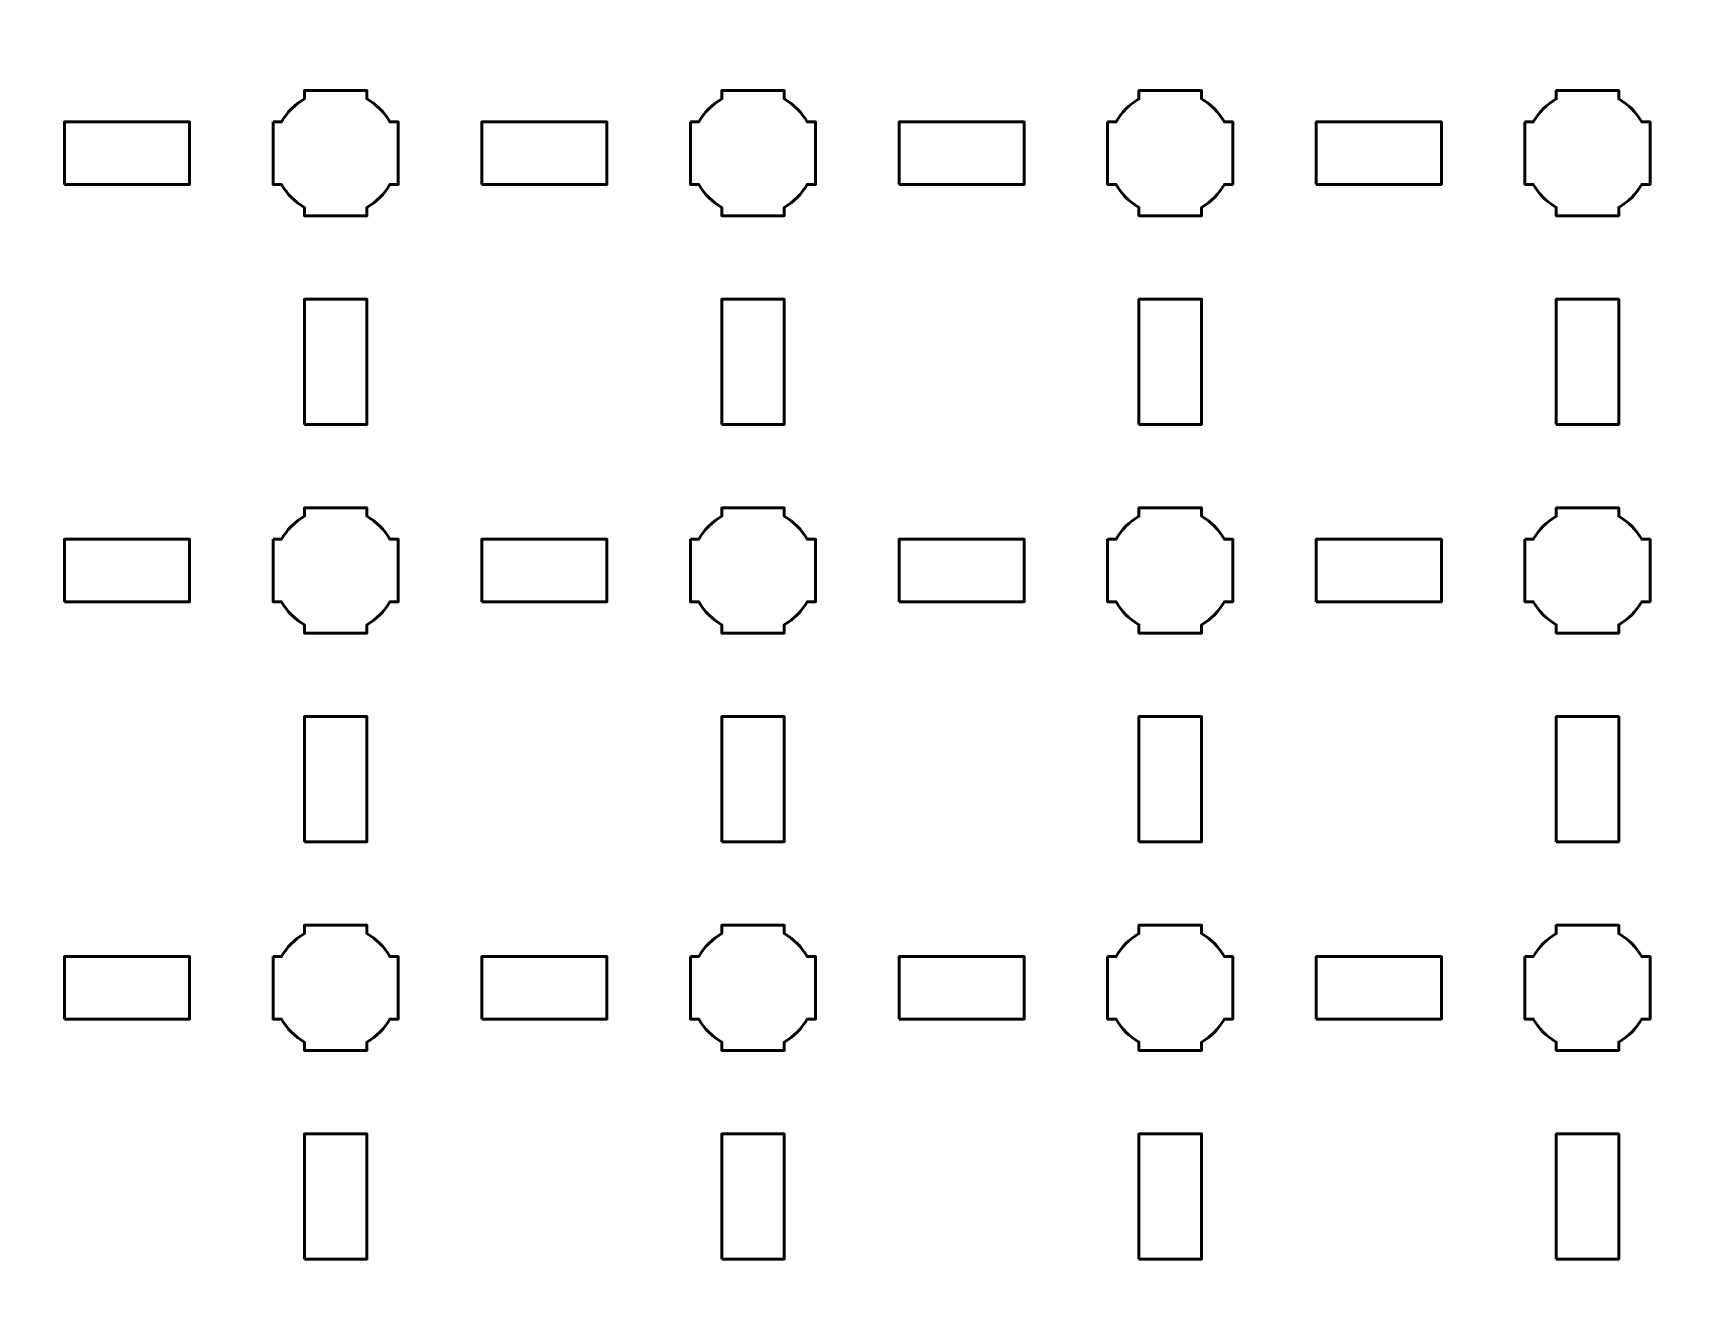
# Model space of a CAD drawing. Header units: centimetres. Extents: x -40.1 to 19.1, y -39.5 to 9.8.
# Drawn here: x -18.95 to -11, y -2.35 to 3.73 of the extents above; entities that cross this region are included whole.
import ezdxf

# ---------------------------------------------------------------- set-up
doc = ezdxf.new("R2010")
doc.units = ezdxf.units.CM
doc.header["$MEASUREMENT"] = 0
doc.layers.add('Layer 1', color=7, linetype='Continuous')

msp = doc.modelspace()

# ---------------------------------------------------------------- linework, layer by layer
at = {"layer": 'Layer 1', "lineweight": 53}
for points in [[(-18.8, 3), (-18.2, 3), (-18.2, 3.3), (-18.8, 3.3), (-18.8, 3)], [(-16.8, 3), (-16.2, 3), (-16.2, 3.3), (-16.8, 3.3), (-16.8, 3)], [(-14.8, 3), (-14.2, 3), (-14.2, 3.3), (-14.8, 3.3), (-14.8, 3)], [(-12.8, 3), (-12.2, 3), (-12.2, 3.3), (-12.8, 3.3), (-12.8, 3)], [(-17.65, 1.85), (-17.35, 1.85), (-17.35, 2.45), (-17.65, 2.45), (-17.65, 1.85)], [(-15.65, 1.85), (-15.35, 1.85), (-15.35, 2.45), (-15.65, 2.45), (-15.65, 1.85)], [(-13.65, 1.85), (-13.35, 1.85), (-13.35, 2.45), (-13.65, 2.45), (-13.65, 1.85)], [(-11.65, 1.85), (-11.35, 1.85), (-11.35, 2.45), (-11.65, 2.45), (-11.65, 1.85)], [(-18.8, 1), (-18.2, 1), (-18.2, 1.3), (-18.8, 1.3), (-18.8, 1)], [(-16.8, 1), (-16.2, 1), (-16.2, 1.3), (-16.8, 1.3), (-16.8, 1)], [(-14.8, 1), (-14.2, 1), (-14.2, 1.3), (-14.8, 1.3), (-14.8, 1)], [(-12.8, 1), (-12.2, 1), (-12.2, 1.3), (-12.8, 1.3), (-12.8, 1)], [(-17.65, -0.15), (-17.35, -0.15), (-17.35, 0.45), (-17.65, 0.45), (-17.65, -0.15)], [(-15.65, -0.15), (-15.35, -0.15), (-15.35, 0.45), (-15.65, 0.45), (-15.65, -0.15)], [(-13.65, -0.15), (-13.35, -0.15), (-13.35, 0.45), (-13.65, 0.45), (-13.65, -0.15)], [(-11.65, -0.15), (-11.35, -0.15), (-11.35, 0.45), (-11.65, 0.45), (-11.65, -0.15)], [(-18.8, -1), (-18.2, -1), (-18.2, -0.7), (-18.8, -0.7), (-18.8, -1)], [(-16.8, -1), (-16.2, -1), (-16.2, -0.7), (-16.8, -0.7), (-16.8, -1)], [(-14.8, -1), (-14.2, -1), (-14.2, -0.7), (-14.8, -0.7), (-14.8, -1)], [(-14.8, -1), (-14.2, -1), (-14.2, -0.7), (-14.8, -0.7), (-14.8, -1)], [(-12.8, -1), (-12.2, -1), (-12.2, -0.7), (-12.8, -0.7), (-12.8, -1)], [(-17.65, -2.15), (-17.35, -2.15), (-17.35, -1.55), (-17.65, -1.55), (-17.65, -2.15)], [(-15.65, -2.15), (-15.35, -2.15), (-15.35, -1.55), (-15.65, -1.55), (-15.65, -2.15)], [(-13.65, -2.15), (-13.35, -2.15), (-13.35, -1.55), (-13.65, -1.55), (-13.65, -2.15)], [(-11.65, -2.15), (-11.35, -2.15), (-11.35, -1.55), (-11.65, -1.55), (-11.65, -2.15)]]:
    msp.add_lwpolyline(points, close=True, dxfattribs=at)
for points, knots in [([(-40.15, -39), (-40.15, -39), (-40.15, 9.3), (-40.15, 9.3), (-40.15, 9.3), (-40.15, 9.57609), (-39.92609, 9.8), (-39.65, 9.8), (-39.65, 9.8), (-39.65, 9.8), (18.65, 9.8), (18.65, 9.8), (18.65, 9.8), (18.92609, 9.8), (19.15, 9.57609), (19.15, 9.3), (19.15, 9.3), (19.15, 9.3), (19.15, -39), (19.15, -39), (19.15, -39), (19.15, -39.27609), (18.92609, -39.5), (18.65, -39.5), (18.65, -39.5), (18.65, -39.5), (-39.65, -39.5), (-39.65, -39.5), (-39.65, -39.5), (-39.92609, -39.5), (-40.15, -39.27609), (-40.15, -39)], [0, 0, 0, 0, 0.125, 0.125, 0.125, 0.125, 0.25, 0.25, 0.25, 0.25, 0.375, 0.375, 0.375, 0.375, 0.5, 0.5, 0.5, 0.5, 0.625, 0.625, 0.625, 0.625, 0.75, 0.75, 0.75, 0.75, 0.875, 0.875, 0.875, 0.875, 1, 1, 1, 1]), ([(-17.8, 3.3), (-17.8, 3.3), (-17.75985, 3.3), (-17.75985, 3.3), (-17.75985, 3.3), (-17.7335, 3.34553), (-17.69553, 3.3835), (-17.65, 3.40985), (-17.65, 3.40985), (-17.65, 3.40985), (-17.65, 3.45), (-17.65, 3.45), (-17.65, 3.45), (-17.65, 3.45), (-17.5, 3.45), (-17.5, 3.45), (-17.5, 3.45), (-17.5, 3.45), (-17.35, 3.45), (-17.35, 3.45), (-17.35, 3.45), (-17.35, 3.45), (-17.35, 3.40985), (-17.35, 3.40985), (-17.35, 3.40985), (-17.30447, 3.3835), (-17.2665, 3.34553), (-17.24015, 3.3), (-17.24015, 3.3), (-17.24015, 3.3), (-17.2, 3.3), (-17.2, 3.3), (-17.2, 3.3), (-17.2, 3.3), (-17.2, 3.15), (-17.2, 3.15), (-17.2, 3.15), (-17.2, 3.15), (-17.2, 3), (-17.2, 3), (-17.2, 3), (-17.2, 3), (-17.24015, 3), (-17.24015, 3), (-17.24015, 3), (-17.2665, 2.95447), (-17.30447, 2.9165), (-17.35, 2.89015), (-17.35, 2.89015), (-17.35, 2.89015), (-17.35, 2.85), (-17.35, 2.85), (-17.35, 2.85), (-17.35, 2.85), (-17.5, 2.85), (-17.5, 2.85), (-17.5, 2.85), (-17.5, 2.85), (-17.65, 2.85), (-17.65, 2.85), (-17.65, 2.85), (-17.65, 2.85), (-17.65, 2.89015), (-17.65, 2.89015), (-17.65, 2.89015), (-17.69553, 2.9165), (-17.7335, 2.95447), (-17.75985, 3), (-17.75985, 3), (-17.75985, 3), (-17.8, 3), (-17.8, 3), (-17.8, 3), (-17.8, 3), (-17.8, 3.15), (-17.8, 3.15), (-17.8, 3.15), (-17.8, 3.15), (-17.8, 3.3), (-17.8, 3.3)], [0, 0, 0, 0, 0.05, 0.05, 0.05, 0.05, 0.1, 0.1, 0.1, 0.1, 0.15, 0.15, 0.15, 0.15, 0.2, 0.2, 0.2, 0.2, 0.25, 0.25, 0.25, 0.25, 0.3, 0.3, 0.3, 0.3, 0.35, 0.35, 0.35, 0.35, 0.4, 0.4, 0.4, 0.4, 0.45, 0.45, 0.45, 0.45, 0.5, 0.5, 0.5, 0.5, 0.55, 0.55, 0.55, 0.55, 0.6, 0.6, 0.6, 0.6, 0.65, 0.65, 0.65, 0.65, 0.7, 0.7, 0.7, 0.7, 0.75, 0.75, 0.75, 0.75, 0.8, 0.8, 0.8, 0.8, 0.85, 0.85, 0.85, 0.85, 0.9, 0.9, 0.9, 0.9, 0.95, 0.95, 0.95, 0.95, 1, 1, 1, 1]), ([(-15.8, 3.3), (-15.8, 3.3), (-15.75985, 3.3), (-15.75985, 3.3), (-15.75985, 3.3), (-15.7335, 3.34553), (-15.69553, 3.3835), (-15.65, 3.40985), (-15.65, 3.40985), (-15.65, 3.40985), (-15.65, 3.45), (-15.65, 3.45), (-15.65, 3.45), (-15.65, 3.45), (-15.5, 3.45), (-15.5, 3.45), (-15.5, 3.45), (-15.5, 3.45), (-15.35, 3.45), (-15.35, 3.45), (-15.35, 3.45), (-15.35, 3.45), (-15.35, 3.40985), (-15.35, 3.40985), (-15.35, 3.40985), (-15.30447, 3.3835), (-15.2665, 3.34553), (-15.24015, 3.3), (-15.24015, 3.3), (-15.24015, 3.3), (-15.2, 3.3), (-15.2, 3.3), (-15.2, 3.3), (-15.2, 3.3), (-15.2, 3.15), (-15.2, 3.15), (-15.2, 3.15), (-15.2, 3.15), (-15.2, 3), (-15.2, 3), (-15.2, 3), (-15.2, 3), (-15.24015, 3), (-15.24015, 3), (-15.24015, 3), (-15.2665, 2.95447), (-15.30447, 2.9165), (-15.35, 2.89015), (-15.35, 2.89015), (-15.35, 2.89015), (-15.35, 2.85), (-15.35, 2.85), (-15.35, 2.85), (-15.35, 2.85), (-15.5, 2.85), (-15.5, 2.85), (-15.5, 2.85), (-15.5, 2.85), (-15.65, 2.85), (-15.65, 2.85), (-15.65, 2.85), (-15.65, 2.85), (-15.65, 2.89015), (-15.65, 2.89015), (-15.65, 2.89015), (-15.69553, 2.9165), (-15.7335, 2.95447), (-15.75985, 3), (-15.75985, 3), (-15.75985, 3), (-15.8, 3), (-15.8, 3), (-15.8, 3), (-15.8, 3), (-15.8, 3.15), (-15.8, 3.15), (-15.8, 3.15), (-15.8, 3.15), (-15.8, 3.3), (-15.8, 3.3)], [0, 0, 0, 0, 0.05, 0.05, 0.05, 0.05, 0.1, 0.1, 0.1, 0.1, 0.15, 0.15, 0.15, 0.15, 0.2, 0.2, 0.2, 0.2, 0.25, 0.25, 0.25, 0.25, 0.3, 0.3, 0.3, 0.3, 0.35, 0.35, 0.35, 0.35, 0.4, 0.4, 0.4, 0.4, 0.45, 0.45, 0.45, 0.45, 0.5, 0.5, 0.5, 0.5, 0.55, 0.55, 0.55, 0.55, 0.6, 0.6, 0.6, 0.6, 0.65, 0.65, 0.65, 0.65, 0.7, 0.7, 0.7, 0.7, 0.75, 0.75, 0.75, 0.75, 0.8, 0.8, 0.8, 0.8, 0.85, 0.85, 0.85, 0.85, 0.9, 0.9, 0.9, 0.9, 0.95, 0.95, 0.95, 0.95, 1, 1, 1, 1]), ([(-13.8, 3.3), (-13.8, 3.3), (-13.75985, 3.3), (-13.75985, 3.3), (-13.75985, 3.3), (-13.7335, 3.34553), (-13.69553, 3.3835), (-13.65, 3.40985), (-13.65, 3.40985), (-13.65, 3.40985), (-13.65, 3.45), (-13.65, 3.45), (-13.65, 3.45), (-13.65, 3.45), (-13.5, 3.45), (-13.5, 3.45), (-13.5, 3.45), (-13.5, 3.45), (-13.35, 3.45), (-13.35, 3.45), (-13.35, 3.45), (-13.35, 3.45), (-13.35, 3.40985), (-13.35, 3.40985), (-13.35, 3.40985), (-13.30447, 3.3835), (-13.2665, 3.34553), (-13.24015, 3.3), (-13.24015, 3.3), (-13.24015, 3.3), (-13.2, 3.3), (-13.2, 3.3), (-13.2, 3.3), (-13.2, 3.3), (-13.2, 3.15), (-13.2, 3.15), (-13.2, 3.15), (-13.2, 3.15), (-13.2, 3), (-13.2, 3), (-13.2, 3), (-13.2, 3), (-13.24015, 3), (-13.24015, 3), (-13.24015, 3), (-13.2665, 2.95447), (-13.30447, 2.9165), (-13.35, 2.89015), (-13.35, 2.89015), (-13.35, 2.89015), (-13.35, 2.85), (-13.35, 2.85), (-13.35, 2.85), (-13.35, 2.85), (-13.5, 2.85), (-13.5, 2.85), (-13.5, 2.85), (-13.5, 2.85), (-13.65, 2.85), (-13.65, 2.85), (-13.65, 2.85), (-13.65, 2.85), (-13.65, 2.89015), (-13.65, 2.89015), (-13.65, 2.89015), (-13.69553, 2.9165), (-13.7335, 2.95447), (-13.75985, 3), (-13.75985, 3), (-13.75985, 3), (-13.8, 3), (-13.8, 3), (-13.8, 3), (-13.8, 3), (-13.8, 3.15), (-13.8, 3.15), (-13.8, 3.15), (-13.8, 3.15), (-13.8, 3.3), (-13.8, 3.3)], [0, 0, 0, 0, 0.05, 0.05, 0.05, 0.05, 0.1, 0.1, 0.1, 0.1, 0.15, 0.15, 0.15, 0.15, 0.2, 0.2, 0.2, 0.2, 0.25, 0.25, 0.25, 0.25, 0.3, 0.3, 0.3, 0.3, 0.35, 0.35, 0.35, 0.35, 0.4, 0.4, 0.4, 0.4, 0.45, 0.45, 0.45, 0.45, 0.5, 0.5, 0.5, 0.5, 0.55, 0.55, 0.55, 0.55, 0.6, 0.6, 0.6, 0.6, 0.65, 0.65, 0.65, 0.65, 0.7, 0.7, 0.7, 0.7, 0.75, 0.75, 0.75, 0.75, 0.8, 0.8, 0.8, 0.8, 0.85, 0.85, 0.85, 0.85, 0.9, 0.9, 0.9, 0.9, 0.95, 0.95, 0.95, 0.95, 1, 1, 1, 1]), ([(-11.8, 3.3), (-11.8, 3.3), (-11.75985, 3.3), (-11.75985, 3.3), (-11.75985, 3.3), (-11.7335, 3.34553), (-11.69553, 3.3835), (-11.65, 3.40985), (-11.65, 3.40985), (-11.65, 3.40985), (-11.65, 3.45), (-11.65, 3.45), (-11.65, 3.45), (-11.65, 3.45), (-11.5, 3.45), (-11.5, 3.45), (-11.5, 3.45), (-11.5, 3.45), (-11.35, 3.45), (-11.35, 3.45), (-11.35, 3.45), (-11.35, 3.45), (-11.35, 3.40985), (-11.35, 3.40985), (-11.35, 3.40985), (-11.30447, 3.3835), (-11.2665, 3.34553), (-11.24015, 3.3), (-11.24015, 3.3), (-11.24015, 3.3), (-11.2, 3.3), (-11.2, 3.3), (-11.2, 3.3), (-11.2, 3.3), (-11.2, 3.15), (-11.2, 3.15), (-11.2, 3.15), (-11.2, 3.15), (-11.2, 3), (-11.2, 3), (-11.2, 3), (-11.2, 3), (-11.24015, 3), (-11.24015, 3), (-11.24015, 3), (-11.2665, 2.95447), (-11.30447, 2.9165), (-11.35, 2.89015), (-11.35, 2.89015), (-11.35, 2.89015), (-11.35, 2.85), (-11.35, 2.85), (-11.35, 2.85), (-11.35, 2.85), (-11.5, 2.85), (-11.5, 2.85), (-11.5, 2.85), (-11.5, 2.85), (-11.65, 2.85), (-11.65, 2.85), (-11.65, 2.85), (-11.65, 2.85), (-11.65, 2.89015), (-11.65, 2.89015), (-11.65, 2.89015), (-11.69553, 2.9165), (-11.7335, 2.95447), (-11.75985, 3), (-11.75985, 3), (-11.75985, 3), (-11.8, 3), (-11.8, 3), (-11.8, 3), (-11.8, 3), (-11.8, 3.15), (-11.8, 3.15), (-11.8, 3.15), (-11.8, 3.15), (-11.8, 3.3), (-11.8, 3.3)], [0, 0, 0, 0, 0.05, 0.05, 0.05, 0.05, 0.1, 0.1, 0.1, 0.1, 0.15, 0.15, 0.15, 0.15, 0.2, 0.2, 0.2, 0.2, 0.25, 0.25, 0.25, 0.25, 0.3, 0.3, 0.3, 0.3, 0.35, 0.35, 0.35, 0.35, 0.4, 0.4, 0.4, 0.4, 0.45, 0.45, 0.45, 0.45, 0.5, 0.5, 0.5, 0.5, 0.55, 0.55, 0.55, 0.55, 0.6, 0.6, 0.6, 0.6, 0.65, 0.65, 0.65, 0.65, 0.7, 0.7, 0.7, 0.7, 0.75, 0.75, 0.75, 0.75, 0.8, 0.8, 0.8, 0.8, 0.85, 0.85, 0.85, 0.85, 0.9, 0.9, 0.9, 0.9, 0.95, 0.95, 0.95, 0.95, 1, 1, 1, 1]), ([(-17.8, 1.3), (-17.8, 1.3), (-17.75985, 1.3), (-17.75985, 1.3), (-17.75985, 1.3), (-17.7335, 1.34553), (-17.69553, 1.3835), (-17.65, 1.40985), (-17.65, 1.40985), (-17.65, 1.40985), (-17.65, 1.45), (-17.65, 1.45), (-17.65, 1.45), (-17.65, 1.45), (-17.5, 1.45), (-17.5, 1.45), (-17.5, 1.45), (-17.5, 1.45), (-17.35, 1.45), (-17.35, 1.45), (-17.35, 1.45), (-17.35, 1.45), (-17.35, 1.40985), (-17.35, 1.40985), (-17.35, 1.40985), (-17.30447, 1.3835), (-17.2665, 1.34553), (-17.24015, 1.3), (-17.24015, 1.3), (-17.24015, 1.3), (-17.2, 1.3), (-17.2, 1.3), (-17.2, 1.3), (-17.2, 1.3), (-17.2, 1.15), (-17.2, 1.15), (-17.2, 1.15), (-17.2, 1.15), (-17.2, 1), (-17.2, 1), (-17.2, 1), (-17.2, 1), (-17.24015, 1), (-17.24015, 1), (-17.24015, 1), (-17.2665, 0.95447), (-17.30447, 0.9165), (-17.35, 0.89015), (-17.35, 0.89015), (-17.35, 0.89015), (-17.35, 0.85), (-17.35, 0.85), (-17.35, 0.85), (-17.35, 0.85), (-17.5, 0.85), (-17.5, 0.85), (-17.5, 0.85), (-17.5, 0.85), (-17.65, 0.85), (-17.65, 0.85), (-17.65, 0.85), (-17.65, 0.85), (-17.65, 0.89015), (-17.65, 0.89015), (-17.65, 0.89015), (-17.69553, 0.9165), (-17.7335, 0.95447), (-17.75985, 1), (-17.75985, 1), (-17.75985, 1), (-17.8, 1), (-17.8, 1), (-17.8, 1), (-17.8, 1), (-17.8, 1.15), (-17.8, 1.15), (-17.8, 1.15), (-17.8, 1.15), (-17.8, 1.3), (-17.8, 1.3)], [0, 0, 0, 0, 0.05, 0.05, 0.05, 0.05, 0.1, 0.1, 0.1, 0.1, 0.15, 0.15, 0.15, 0.15, 0.2, 0.2, 0.2, 0.2, 0.25, 0.25, 0.25, 0.25, 0.3, 0.3, 0.3, 0.3, 0.35, 0.35, 0.35, 0.35, 0.4, 0.4, 0.4, 0.4, 0.45, 0.45, 0.45, 0.45, 0.5, 0.5, 0.5, 0.5, 0.55, 0.55, 0.55, 0.55, 0.6, 0.6, 0.6, 0.6, 0.65, 0.65, 0.65, 0.65, 0.7, 0.7, 0.7, 0.7, 0.75, 0.75, 0.75, 0.75, 0.8, 0.8, 0.8, 0.8, 0.85, 0.85, 0.85, 0.85, 0.9, 0.9, 0.9, 0.9, 0.95, 0.95, 0.95, 0.95, 1, 1, 1, 1]), ([(-15.8, 1.3), (-15.8, 1.3), (-15.75985, 1.3), (-15.75985, 1.3), (-15.75985, 1.3), (-15.7335, 1.34553), (-15.69553, 1.3835), (-15.65, 1.40985), (-15.65, 1.40985), (-15.65, 1.40985), (-15.65, 1.45), (-15.65, 1.45), (-15.65, 1.45), (-15.65, 1.45), (-15.5, 1.45), (-15.5, 1.45), (-15.5, 1.45), (-15.5, 1.45), (-15.35, 1.45), (-15.35, 1.45), (-15.35, 1.45), (-15.35, 1.45), (-15.35, 1.40985), (-15.35, 1.40985), (-15.35, 1.40985), (-15.30447, 1.3835), (-15.2665, 1.34553), (-15.24015, 1.3), (-15.24015, 1.3), (-15.24015, 1.3), (-15.2, 1.3), (-15.2, 1.3), (-15.2, 1.3), (-15.2, 1.3), (-15.2, 1.15), (-15.2, 1.15), (-15.2, 1.15), (-15.2, 1.15), (-15.2, 1), (-15.2, 1), (-15.2, 1), (-15.2, 1), (-15.24015, 1), (-15.24015, 1), (-15.24015, 1), (-15.2665, 0.95447), (-15.30447, 0.9165), (-15.35, 0.89015), (-15.35, 0.89015), (-15.35, 0.89015), (-15.35, 0.85), (-15.35, 0.85), (-15.35, 0.85), (-15.35, 0.85), (-15.5, 0.85), (-15.5, 0.85), (-15.5, 0.85), (-15.5, 0.85), (-15.65, 0.85), (-15.65, 0.85), (-15.65, 0.85), (-15.65, 0.85), (-15.65, 0.89015), (-15.65, 0.89015), (-15.65, 0.89015), (-15.69553, 0.9165), (-15.7335, 0.95447), (-15.75985, 1), (-15.75985, 1), (-15.75985, 1), (-15.8, 1), (-15.8, 1), (-15.8, 1), (-15.8, 1), (-15.8, 1.15), (-15.8, 1.15), (-15.8, 1.15), (-15.8, 1.15), (-15.8, 1.3), (-15.8, 1.3)], [0, 0, 0, 0, 0.05, 0.05, 0.05, 0.05, 0.1, 0.1, 0.1, 0.1, 0.15, 0.15, 0.15, 0.15, 0.2, 0.2, 0.2, 0.2, 0.25, 0.25, 0.25, 0.25, 0.3, 0.3, 0.3, 0.3, 0.35, 0.35, 0.35, 0.35, 0.4, 0.4, 0.4, 0.4, 0.45, 0.45, 0.45, 0.45, 0.5, 0.5, 0.5, 0.5, 0.55, 0.55, 0.55, 0.55, 0.6, 0.6, 0.6, 0.6, 0.65, 0.65, 0.65, 0.65, 0.7, 0.7, 0.7, 0.7, 0.75, 0.75, 0.75, 0.75, 0.8, 0.8, 0.8, 0.8, 0.85, 0.85, 0.85, 0.85, 0.9, 0.9, 0.9, 0.9, 0.95, 0.95, 0.95, 0.95, 1, 1, 1, 1]), ([(-13.8, 1.3), (-13.8, 1.3), (-13.75985, 1.3), (-13.75985, 1.3), (-13.75985, 1.3), (-13.7335, 1.34553), (-13.69553, 1.3835), (-13.65, 1.40985), (-13.65, 1.40985), (-13.65, 1.40985), (-13.65, 1.45), (-13.65, 1.45), (-13.65, 1.45), (-13.65, 1.45), (-13.5, 1.45), (-13.5, 1.45), (-13.5, 1.45), (-13.5, 1.45), (-13.35, 1.45), (-13.35, 1.45), (-13.35, 1.45), (-13.35, 1.45), (-13.35, 1.40985), (-13.35, 1.40985), (-13.35, 1.40985), (-13.30447, 1.3835), (-13.2665, 1.34553), (-13.24015, 1.3), (-13.24015, 1.3), (-13.24015, 1.3), (-13.2, 1.3), (-13.2, 1.3), (-13.2, 1.3), (-13.2, 1.3), (-13.2, 1.15), (-13.2, 1.15), (-13.2, 1.15), (-13.2, 1.15), (-13.2, 1), (-13.2, 1), (-13.2, 1), (-13.2, 1), (-13.24015, 1), (-13.24015, 1), (-13.24015, 1), (-13.2665, 0.95447), (-13.30447, 0.9165), (-13.35, 0.89015), (-13.35, 0.89015), (-13.35, 0.89015), (-13.35, 0.85), (-13.35, 0.85), (-13.35, 0.85), (-13.35, 0.85), (-13.5, 0.85), (-13.5, 0.85), (-13.5, 0.85), (-13.5, 0.85), (-13.65, 0.85), (-13.65, 0.85), (-13.65, 0.85), (-13.65, 0.85), (-13.65, 0.89015), (-13.65, 0.89015), (-13.65, 0.89015), (-13.69553, 0.9165), (-13.7335, 0.95447), (-13.75985, 1), (-13.75985, 1), (-13.75985, 1), (-13.8, 1), (-13.8, 1), (-13.8, 1), (-13.8, 1), (-13.8, 1.15), (-13.8, 1.15), (-13.8, 1.15), (-13.8, 1.15), (-13.8, 1.3), (-13.8, 1.3)], [0, 0, 0, 0, 0.05, 0.05, 0.05, 0.05, 0.1, 0.1, 0.1, 0.1, 0.15, 0.15, 0.15, 0.15, 0.2, 0.2, 0.2, 0.2, 0.25, 0.25, 0.25, 0.25, 0.3, 0.3, 0.3, 0.3, 0.35, 0.35, 0.35, 0.35, 0.4, 0.4, 0.4, 0.4, 0.45, 0.45, 0.45, 0.45, 0.5, 0.5, 0.5, 0.5, 0.55, 0.55, 0.55, 0.55, 0.6, 0.6, 0.6, 0.6, 0.65, 0.65, 0.65, 0.65, 0.7, 0.7, 0.7, 0.7, 0.75, 0.75, 0.75, 0.75, 0.8, 0.8, 0.8, 0.8, 0.85, 0.85, 0.85, 0.85, 0.9, 0.9, 0.9, 0.9, 0.95, 0.95, 0.95, 0.95, 1, 1, 1, 1]), ([(-11.8, 1.3), (-11.8, 1.3), (-11.75985, 1.3), (-11.75985, 1.3), (-11.75985, 1.3), (-11.7335, 1.34553), (-11.69553, 1.3835), (-11.65, 1.40985), (-11.65, 1.40985), (-11.65, 1.40985), (-11.65, 1.45), (-11.65, 1.45), (-11.65, 1.45), (-11.65, 1.45), (-11.5, 1.45), (-11.5, 1.45), (-11.5, 1.45), (-11.5, 1.45), (-11.35, 1.45), (-11.35, 1.45), (-11.35, 1.45), (-11.35, 1.45), (-11.35, 1.40985), (-11.35, 1.40985), (-11.35, 1.40985), (-11.30447, 1.3835), (-11.2665, 1.34553), (-11.24015, 1.3), (-11.24015, 1.3), (-11.24015, 1.3), (-11.2, 1.3), (-11.2, 1.3), (-11.2, 1.3), (-11.2, 1.3), (-11.2, 1.15), (-11.2, 1.15), (-11.2, 1.15), (-11.2, 1.15), (-11.2, 1), (-11.2, 1), (-11.2, 1), (-11.2, 1), (-11.24015, 1), (-11.24015, 1), (-11.24015, 1), (-11.2665, 0.95447), (-11.30447, 0.9165), (-11.35, 0.89015), (-11.35, 0.89015), (-11.35, 0.89015), (-11.35, 0.85), (-11.35, 0.85), (-11.35, 0.85), (-11.35, 0.85), (-11.5, 0.85), (-11.5, 0.85), (-11.5, 0.85), (-11.5, 0.85), (-11.65, 0.85), (-11.65, 0.85), (-11.65, 0.85), (-11.65, 0.85), (-11.65, 0.89015), (-11.65, 0.89015), (-11.65, 0.89015), (-11.69553, 0.9165), (-11.7335, 0.95447), (-11.75985, 1), (-11.75985, 1), (-11.75985, 1), (-11.8, 1), (-11.8, 1), (-11.8, 1), (-11.8, 1), (-11.8, 1.15), (-11.8, 1.15), (-11.8, 1.15), (-11.8, 1.15), (-11.8, 1.3), (-11.8, 1.3)], [0, 0, 0, 0, 0.05, 0.05, 0.05, 0.05, 0.1, 0.1, 0.1, 0.1, 0.15, 0.15, 0.15, 0.15, 0.2, 0.2, 0.2, 0.2, 0.25, 0.25, 0.25, 0.25, 0.3, 0.3, 0.3, 0.3, 0.35, 0.35, 0.35, 0.35, 0.4, 0.4, 0.4, 0.4, 0.45, 0.45, 0.45, 0.45, 0.5, 0.5, 0.5, 0.5, 0.55, 0.55, 0.55, 0.55, 0.6, 0.6, 0.6, 0.6, 0.65, 0.65, 0.65, 0.65, 0.7, 0.7, 0.7, 0.7, 0.75, 0.75, 0.75, 0.75, 0.8, 0.8, 0.8, 0.8, 0.85, 0.85, 0.85, 0.85, 0.9, 0.9, 0.9, 0.9, 0.95, 0.95, 0.95, 0.95, 1, 1, 1, 1]), ([(-17.8, -0.7), (-17.8, -0.7), (-17.75985, -0.7), (-17.75985, -0.7), (-17.75985, -0.7), (-17.7335, -0.65447), (-17.69553, -0.6165), (-17.65, -0.59015), (-17.65, -0.59015), (-17.65, -0.59015), (-17.65, -0.55), (-17.65, -0.55), (-17.65, -0.55), (-17.65, -0.55), (-17.5, -0.55), (-17.5, -0.55), (-17.5, -0.55), (-17.5, -0.55), (-17.35, -0.55), (-17.35, -0.55), (-17.35, -0.55), (-17.35, -0.55), (-17.35, -0.59015), (-17.35, -0.59015), (-17.35, -0.59015), (-17.30447, -0.6165), (-17.2665, -0.65447), (-17.24015, -0.7), (-17.24015, -0.7), (-17.24015, -0.7), (-17.2, -0.7), (-17.2, -0.7), (-17.2, -0.7), (-17.2, -0.7), (-17.2, -0.85), (-17.2, -0.85), (-17.2, -0.85), (-17.2, -0.85), (-17.2, -1), (-17.2, -1), (-17.2, -1), (-17.2, -1), (-17.24015, -1), (-17.24015, -1), (-17.24015, -1), (-17.2665, -1.04553), (-17.30447, -1.0835), (-17.35, -1.10985), (-17.35, -1.10985), (-17.35, -1.10985), (-17.35, -1.15), (-17.35, -1.15), (-17.35, -1.15), (-17.35, -1.15), (-17.5, -1.15), (-17.5, -1.15), (-17.5, -1.15), (-17.5, -1.15), (-17.65, -1.15), (-17.65, -1.15), (-17.65, -1.15), (-17.65, -1.15), (-17.65, -1.10985), (-17.65, -1.10985), (-17.65, -1.10985), (-17.69553, -1.0835), (-17.7335, -1.04553), (-17.75985, -1), (-17.75985, -1), (-17.75985, -1), (-17.8, -1), (-17.8, -1), (-17.8, -1), (-17.8, -1), (-17.8, -0.85), (-17.8, -0.85), (-17.8, -0.85), (-17.8, -0.85), (-17.8, -0.7), (-17.8, -0.7)], [0, 0, 0, 0, 0.05, 0.05, 0.05, 0.05, 0.1, 0.1, 0.1, 0.1, 0.15, 0.15, 0.15, 0.15, 0.2, 0.2, 0.2, 0.2, 0.25, 0.25, 0.25, 0.25, 0.3, 0.3, 0.3, 0.3, 0.35, 0.35, 0.35, 0.35, 0.4, 0.4, 0.4, 0.4, 0.45, 0.45, 0.45, 0.45, 0.5, 0.5, 0.5, 0.5, 0.55, 0.55, 0.55, 0.55, 0.6, 0.6, 0.6, 0.6, 0.65, 0.65, 0.65, 0.65, 0.7, 0.7, 0.7, 0.7, 0.75, 0.75, 0.75, 0.75, 0.8, 0.8, 0.8, 0.8, 0.85, 0.85, 0.85, 0.85, 0.9, 0.9, 0.9, 0.9, 0.95, 0.95, 0.95, 0.95, 1, 1, 1, 1]), ([(-15.8, -0.7), (-15.8, -0.7), (-15.75985, -0.7), (-15.75985, -0.7), (-15.75985, -0.7), (-15.7335, -0.65447), (-15.69553, -0.6165), (-15.65, -0.59015), (-15.65, -0.59015), (-15.65, -0.59015), (-15.65, -0.55), (-15.65, -0.55), (-15.65, -0.55), (-15.65, -0.55), (-15.5, -0.55), (-15.5, -0.55), (-15.5, -0.55), (-15.5, -0.55), (-15.35, -0.55), (-15.35, -0.55), (-15.35, -0.55), (-15.35, -0.55), (-15.35, -0.59015), (-15.35, -0.59015), (-15.35, -0.59015), (-15.30447, -0.6165), (-15.2665, -0.65447), (-15.24015, -0.7), (-15.24015, -0.7), (-15.24015, -0.7), (-15.2, -0.7), (-15.2, -0.7), (-15.2, -0.7), (-15.2, -0.7), (-15.2, -0.85), (-15.2, -0.85), (-15.2, -0.85), (-15.2, -0.85), (-15.2, -1), (-15.2, -1), (-15.2, -1), (-15.2, -1), (-15.24015, -1), (-15.24015, -1), (-15.24015, -1), (-15.2665, -1.04553), (-15.30447, -1.0835), (-15.35, -1.10985), (-15.35, -1.10985), (-15.35, -1.10985), (-15.35, -1.15), (-15.35, -1.15), (-15.35, -1.15), (-15.35, -1.15), (-15.5, -1.15), (-15.5, -1.15), (-15.5, -1.15), (-15.5, -1.15), (-15.65, -1.15), (-15.65, -1.15), (-15.65, -1.15), (-15.65, -1.15), (-15.65, -1.10985), (-15.65, -1.10985), (-15.65, -1.10985), (-15.69553, -1.0835), (-15.7335, -1.04553), (-15.75985, -1), (-15.75985, -1), (-15.75985, -1), (-15.8, -1), (-15.8, -1), (-15.8, -1), (-15.8, -1), (-15.8, -0.85), (-15.8, -0.85), (-15.8, -0.85), (-15.8, -0.85), (-15.8, -0.7), (-15.8, -0.7)], [0, 0, 0, 0, 0.05, 0.05, 0.05, 0.05, 0.1, 0.1, 0.1, 0.1, 0.15, 0.15, 0.15, 0.15, 0.2, 0.2, 0.2, 0.2, 0.25, 0.25, 0.25, 0.25, 0.3, 0.3, 0.3, 0.3, 0.35, 0.35, 0.35, 0.35, 0.4, 0.4, 0.4, 0.4, 0.45, 0.45, 0.45, 0.45, 0.5, 0.5, 0.5, 0.5, 0.55, 0.55, 0.55, 0.55, 0.6, 0.6, 0.6, 0.6, 0.65, 0.65, 0.65, 0.65, 0.7, 0.7, 0.7, 0.7, 0.75, 0.75, 0.75, 0.75, 0.8, 0.8, 0.8, 0.8, 0.85, 0.85, 0.85, 0.85, 0.9, 0.9, 0.9, 0.9, 0.95, 0.95, 0.95, 0.95, 1, 1, 1, 1]), ([(-13.8, -0.7), (-13.8, -0.7), (-13.75985, -0.7), (-13.75985, -0.7), (-13.75985, -0.7), (-13.7335, -0.65447), (-13.69553, -0.6165), (-13.65, -0.59015), (-13.65, -0.59015), (-13.65, -0.59015), (-13.65, -0.55), (-13.65, -0.55), (-13.65, -0.55), (-13.65, -0.55), (-13.5, -0.55), (-13.5, -0.55), (-13.5, -0.55), (-13.5, -0.55), (-13.35, -0.55), (-13.35, -0.55), (-13.35, -0.55), (-13.35, -0.55), (-13.35, -0.59015), (-13.35, -0.59015), (-13.35, -0.59015), (-13.30447, -0.6165), (-13.2665, -0.65447), (-13.24015, -0.7), (-13.24015, -0.7), (-13.24015, -0.7), (-13.2, -0.7), (-13.2, -0.7), (-13.2, -0.7), (-13.2, -0.7), (-13.2, -0.85), (-13.2, -0.85), (-13.2, -0.85), (-13.2, -0.85), (-13.2, -1), (-13.2, -1), (-13.2, -1), (-13.2, -1), (-13.24015, -1), (-13.24015, -1), (-13.24015, -1), (-13.2665, -1.04553), (-13.30447, -1.0835), (-13.35, -1.10985), (-13.35, -1.10985), (-13.35, -1.10985), (-13.35, -1.15), (-13.35, -1.15), (-13.35, -1.15), (-13.35, -1.15), (-13.5, -1.15), (-13.5, -1.15), (-13.5, -1.15), (-13.5, -1.15), (-13.65, -1.15), (-13.65, -1.15), (-13.65, -1.15), (-13.65, -1.15), (-13.65, -1.10985), (-13.65, -1.10985), (-13.65, -1.10985), (-13.69553, -1.0835), (-13.7335, -1.04553), (-13.75985, -1), (-13.75985, -1), (-13.75985, -1), (-13.8, -1), (-13.8, -1), (-13.8, -1), (-13.8, -1), (-13.8, -0.85), (-13.8, -0.85), (-13.8, -0.85), (-13.8, -0.85), (-13.8, -0.7), (-13.8, -0.7)], [0, 0, 0, 0, 0.05, 0.05, 0.05, 0.05, 0.1, 0.1, 0.1, 0.1, 0.15, 0.15, 0.15, 0.15, 0.2, 0.2, 0.2, 0.2, 0.25, 0.25, 0.25, 0.25, 0.3, 0.3, 0.3, 0.3, 0.35, 0.35, 0.35, 0.35, 0.4, 0.4, 0.4, 0.4, 0.45, 0.45, 0.45, 0.45, 0.5, 0.5, 0.5, 0.5, 0.55, 0.55, 0.55, 0.55, 0.6, 0.6, 0.6, 0.6, 0.65, 0.65, 0.65, 0.65, 0.7, 0.7, 0.7, 0.7, 0.75, 0.75, 0.75, 0.75, 0.8, 0.8, 0.8, 0.8, 0.85, 0.85, 0.85, 0.85, 0.9, 0.9, 0.9, 0.9, 0.95, 0.95, 0.95, 0.95, 1, 1, 1, 1]), ([(-11.8, -0.7), (-11.8, -0.7), (-11.75985, -0.7), (-11.75985, -0.7), (-11.75985, -0.7), (-11.7335, -0.65447), (-11.69553, -0.6165), (-11.65, -0.59015), (-11.65, -0.59015), (-11.65, -0.59015), (-11.65, -0.55), (-11.65, -0.55), (-11.65, -0.55), (-11.65, -0.55), (-11.5, -0.55), (-11.5, -0.55), (-11.5, -0.55), (-11.5, -0.55), (-11.35, -0.55), (-11.35, -0.55), (-11.35, -0.55), (-11.35, -0.55), (-11.35, -0.59015), (-11.35, -0.59015), (-11.35, -0.59015), (-11.30447, -0.6165), (-11.2665, -0.65447), (-11.24015, -0.7), (-11.24015, -0.7), (-11.24015, -0.7), (-11.2, -0.7), (-11.2, -0.7), (-11.2, -0.7), (-11.2, -0.7), (-11.2, -0.85), (-11.2, -0.85), (-11.2, -0.85), (-11.2, -0.85), (-11.2, -1), (-11.2, -1), (-11.2, -1), (-11.2, -1), (-11.24015, -1), (-11.24015, -1), (-11.24015, -1), (-11.2665, -1.04553), (-11.30447, -1.0835), (-11.35, -1.10985), (-11.35, -1.10985), (-11.35, -1.10985), (-11.35, -1.15), (-11.35, -1.15), (-11.35, -1.15), (-11.35, -1.15), (-11.5, -1.15), (-11.5, -1.15), (-11.5, -1.15), (-11.5, -1.15), (-11.65, -1.15), (-11.65, -1.15), (-11.65, -1.15), (-11.65, -1.15), (-11.65, -1.10985), (-11.65, -1.10985), (-11.65, -1.10985), (-11.69553, -1.0835), (-11.7335, -1.04553), (-11.75985, -1), (-11.75985, -1), (-11.75985, -1), (-11.8, -1), (-11.8, -1), (-11.8, -1), (-11.8, -1), (-11.8, -0.85), (-11.8, -0.85), (-11.8, -0.85), (-11.8, -0.85), (-11.8, -0.7), (-11.8, -0.7)], [0, 0, 0, 0, 0.05, 0.05, 0.05, 0.05, 0.1, 0.1, 0.1, 0.1, 0.15, 0.15, 0.15, 0.15, 0.2, 0.2, 0.2, 0.2, 0.25, 0.25, 0.25, 0.25, 0.3, 0.3, 0.3, 0.3, 0.35, 0.35, 0.35, 0.35, 0.4, 0.4, 0.4, 0.4, 0.45, 0.45, 0.45, 0.45, 0.5, 0.5, 0.5, 0.5, 0.55, 0.55, 0.55, 0.55, 0.6, 0.6, 0.6, 0.6, 0.65, 0.65, 0.65, 0.65, 0.7, 0.7, 0.7, 0.7, 0.75, 0.75, 0.75, 0.75, 0.8, 0.8, 0.8, 0.8, 0.85, 0.85, 0.85, 0.85, 0.9, 0.9, 0.9, 0.9, 0.95, 0.95, 0.95, 0.95, 1, 1, 1, 1])]:
    msp.add_open_spline(points, degree=3, knots=knots, dxfattribs=at)

doc.saveas('drawing.dxf')
